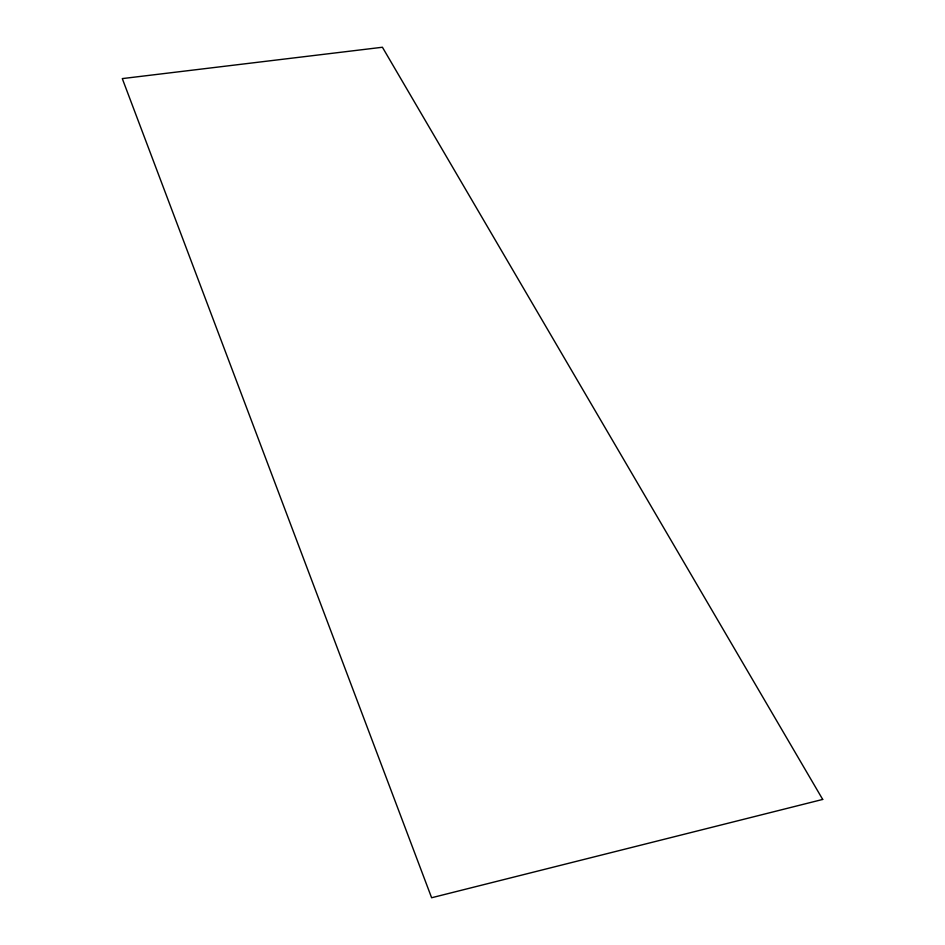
<?xml version="1.0" encoding="UTF-8"?>
<svg xmlns="http://www.w3.org/2000/svg" width="945" height="945" viewBox="0 0 945 945"><rect width="100%" height="100%" fill="white"/><g stroke="black" fill="none" stroke-linecap="round" stroke-linejoin="round"><path stroke-width="1.42" d="M822.705 799.435L431.617 897.75L122.295 78.6L382.418 47.25L822.705 799.435"/></g></svg>
